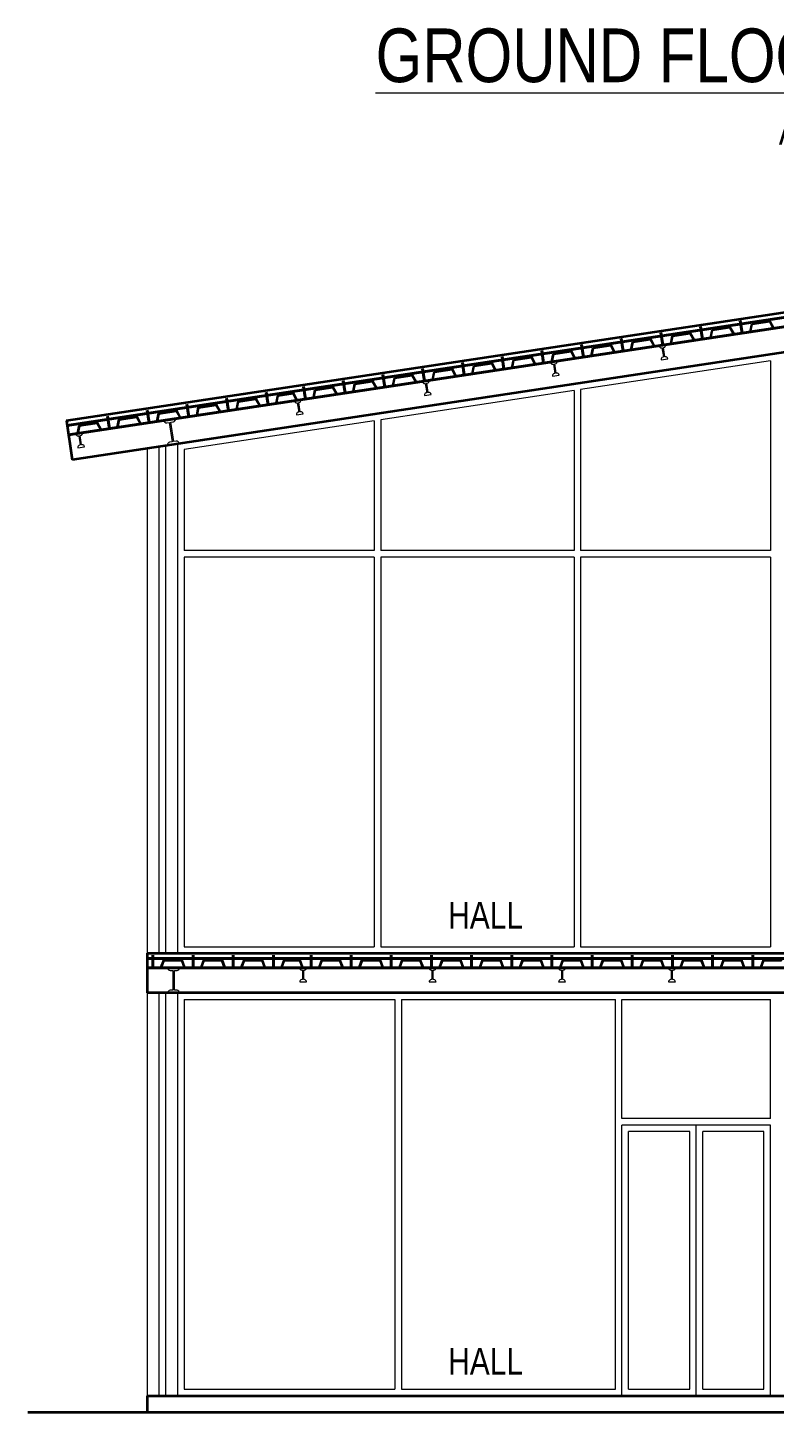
# Model space of a CAD drawing. Header units: millimetres. Extents: x 19543921 to 20171754, y -3528062 to -3222959.
# Drawn here: x 20142121 to 20147774, y -3523367 to -3512885 of the extents above; entities that cross this region are included whole.
import ezdxf

# ---------------------------------------------------------------- set-up
doc = ezdxf.new("R2010")
doc.units = ezdxf.units.MM
doc.header["$MEASUREMENT"] = 0
for name, color, linetype, lineweight in [('hatch LOW', 8, 'Continuous', 5), ('plate', 8, 'Continuous', 30), ('S-Trench', 47, 'Continuous', 40), ('SLAB SECTION', 253, 'Continuous', 40), ('steel post', 6, 'Continuous', 20), ('text', 142, 'Continuous', 9), ('wall', 1, 'Continuous', 35), ('Windows', 4, 'Continuous', 13)]:
    doc.layers.add(name, color=color, linetype=linetype, lineweight=lineweight)
doc.layers.add('SectionCutEdges', color=7, linetype='Continuous')
doc.styles.add('DIM', font='arial.ttf', dxfattribs={"width": 0.8, "height": 45})

msp = doc.modelspace()

# ---------------------------------------------------------------- linework, layer by layer
at = {"layer": 'hatch LOW', "linetype": 'Continuous', "ltscale": 1000}
for p, q in [((20147745.4, -3515407.8), (20146307.1, -3515624.9)), ((20147745.4, -3515407.8), (20147745.4, -3516842)), ((20146257.1, -3515632.4), (20144793.8, -3515853.2)), ((20146257.1, -3515632.4), (20146257.1, -3516842)), ((20146307.1, -3515624.9), (20146307.1, -3516842)), ((20144743.8, -3515860.8), (20143305.5, -3516077.8)), ((20144743.8, -3515860.8), (20144743.8, -3516842)), ((20144793.8, -3515853.2), (20144793.8, -3516842)), ((20143305.5, -3516077.8), (20143305.5, -3516842)), ((20144743.8, -3516842), (20143305.5, -3516842)), ((20146257.1, -3516842), (20144793.8, -3516842)), ((20147745.4, -3516842), (20146307.1, -3516842)), ((20144743.8, -3516892), (20143305.5, -3516892)), ((20143305.5, -3516892), (20143305.5, -3519842)), ((20144743.8, -3516892), (20144743.8, -3519842)), ((20146257.1, -3516892), (20144793.8, -3516892)), ((20144793.8, -3516892), (20144793.8, -3519842)), ((20146257.1, -3516892), (20146257.1, -3519842)), ((20147745.4, -3516892), (20146307.1, -3516892)), ((20146307.1, -3516892), (20146307.1, -3519842)), ((20147745.4, -3516892), (20147745.4, -3519842)), ((20143305.5, -3519842), (20144743.8, -3519842)), ((20144793.8, -3519842), (20146257.1, -3519842)), ((20146307.1, -3519842), (20147745.4, -3519842)), ((20143305.5, -3520242), (20143305.5, -3523192)), ((20143305.5, -3520242), (20144900.3, -3520242)), ((20144900.3, -3520242), (20144900.3, -3523192)), ((20144950.3, -3520242), (20144950.3, -3523192)), ((20144950.3, -3520242), (20146570.2, -3520242)), ((20146570.2, -3523192), (20146570.2, -3520242)), ((20146620.2, -3521142), (20146620.2, -3520242)), ((20146620.2, -3520242), (20147745.4, -3520242)), ((20147745.4, -3521142), (20147745.4, -3520242)), ((20147745.4, -3521142), (20146620.2, -3521142)), ((20147745.4, -3521192), (20146620.2, -3521192)), ((20146620.2, -3523242), (20146620.2, -3521192)), ((20146670.2, -3523192), (20146670.2, -3521242)), ((20147132.8, -3521242), (20146670.2, -3521242)), ((20147132.8, -3523192), (20147132.8, -3521242)), ((20147182.8, -3523242), (20147182.8, -3521192)), ((20147695.4, -3521242), (20147232.8, -3521242)), ((20147232.8, -3523192), (20147232.8, -3521242)), ((20147695.4, -3523192), (20147695.4, -3521242)), ((20147745.4, -3523242), (20147745.4, -3521192)), ((20143305.5, -3523192), (20144900.3, -3523192)), ((20144950.3, -3523192), (20146570.2, -3523192)), ((20146670.2, -3523192), (20147132.8, -3523192)), ((20147232.8, -3523192), (20147695.4, -3523192))]:
    msp.add_line(p, q, dxfattribs=at)
at = {"layer": 'plate', "lineweight": 25, "ltscale": 0.125}
for p, q in [((20147293.4, -3515233), (20147305.6, -3515175.3)), ((20147305.6, -3515175.3), (20147437.9, -3515155.3)), ((20147466.5, -3515206.9), (20147437.9, -3515155.3)), ((20147594.1, -3515187.6), (20147606.2, -3515129.9)), ((20147606.2, -3515129.9), (20147738.5, -3515109.9)), ((20147767.2, -3515161.5), (20147738.5, -3515109.9)), ((20147767.2, -3515161.5), (20147894.7, -3515142.3)), ((20146692.1, -3515323.7), (20146704.3, -3515266)), ((20146704.3, -3515266), (20146836.6, -3515246)), ((20146865.2, -3515297.6), (20146836.6, -3515246)), ((20146865.2, -3515297.6), (20146992.8, -3515278.4)), ((20146992.8, -3515278.4), (20147004.9, -3515220.6)), ((20147004.9, -3515220.6), (20147137.2, -3515200.7)), ((20147165.9, -3515252.3), (20147137.2, -3515200.7)), ((20147165.9, -3515252.3), (20147293.4, -3515233)), ((20147466.5, -3515206.9), (20147594.1, -3515187.6)), ((20145802.4, -3515402.1), (20145934.7, -3515382.1)), ((20145963.3, -3515433.7), (20145934.7, -3515382.1)), ((20146090.9, -3515414.5), (20146103, -3515356.7)), ((20146103, -3515356.7), (20146235.3, -3515336.8)), ((20146264, -3515388.4), (20146235.3, -3515336.8)), ((20146264, -3515388.4), (20146391.5, -3515369.1)), ((20146391.5, -3515369.1), (20146403.7, -3515311.4)), ((20146403.7, -3515311.4), (20146536, -3515291.4)), ((20146564.6, -3515343), (20146536, -3515291.4)), ((20146564.6, -3515343), (20146692.1, -3515323.7)), ((20145189, -3515550.6), (20145201.1, -3515492.8)), ((20145201.1, -3515492.8), (20145333.4, -3515472.9)), ((20145362.1, -3515524.5), (20145333.4, -3515472.9)), ((20145489.6, -3515505.2), (20145501.7, -3515447.5)), ((20145501.7, -3515447.5), (20145634, -3515427.5)), ((20145662.7, -3515479.1), (20145634, -3515427.5)), ((20145662.7, -3515479.1), (20145790.2, -3515459.9)), ((20145790.2, -3515459.9), (20145802.4, -3515402.1)), ((20145963.3, -3515433.7), (20146090.9, -3515414.5)), ((20144587.7, -3515641.3), (20144599.8, -3515583.6)), ((20144599.8, -3515583.6), (20144732.1, -3515563.6)), ((20144760.8, -3515615.2), (20144732.1, -3515563.6)), ((20144760.8, -3515615.2), (20144888.3, -3515596)), ((20144888.3, -3515596), (20144900.5, -3515538.2)), ((20144900.5, -3515538.2), (20145032.8, -3515518.3)), ((20145061.4, -3515569.8), (20145032.8, -3515518.3)), ((20145061.4, -3515569.8), (20145189, -3515550.6)), ((20145362.1, -3515524.5), (20145489.6, -3515505.2)), ((20143716.6, -3515716.9), (20143848.9, -3515696.9)), ((20143877.6, -3515748.5), (20143848.9, -3515696.9)), ((20144005.1, -3515729.2), (20144017.3, -3515671.5)), ((20144017.3, -3515671.5), (20144130.9, -3515654.4)), ((20144159.5, -3515705.9), (20144130.9, -3515654.4)), ((20144159.5, -3515705.9), (20144287.1, -3515686.7)), ((20144287.1, -3515686.7), (20144299.2, -3515629)), ((20144299.2, -3515629), (20144431.5, -3515609)), ((20144460.2, -3515660.6), (20144431.5, -3515609)), ((20144460.2, -3515660.6), (20144587.7, -3515641.3)), ((20143103.2, -3515865.4), (20143115.4, -3515807.6)), ((20143112.5, -3515808), (20143247.7, -3515787.6)), ((20143276.3, -3515839.2), (20143247.7, -3515787.6)), ((20143403.9, -3515820), (20143416, -3515762.2)), ((20143416, -3515762.2), (20143548.3, -3515742.3)), ((20143577, -3515793.9), (20143548.3, -3515742.3)), ((20143577, -3515793.9), (20143704.5, -3515774.6)), ((20143704.5, -3515774.6), (20143716.6, -3515716.9)), ((20143877.6, -3515748.5), (20144005.1, -3515729.2)), ((20142429.9, -3515967), (20143103.2, -3515865.4)), ((20142502.1, -3515956.1), (20142514.2, -3515898.3)), ((20142511.3, -3515898.8), (20142646.5, -3515878.4)), ((20142675.2, -3515930), (20142646.5, -3515878.4)), ((20142802.7, -3515910.7), (20142814.9, -3515853)), ((20142812, -3515853.4), (20142947.2, -3515833)), ((20142975.8, -3515884.6), (20142947.2, -3515833)), ((20143276.3, -3515839.2), (20143403.9, -3515820)), ((20143025.5, -3520001.7), (20143132.8, -3520001.7)), ((20143132.8, -3520001.7), (20143153.4, -3519946.4)), ((20143150.5, -3519946.4), (20143287.2, -3519946.4)), ((20143307.9, -3520001.7), (20143287.2, -3519946.4)), ((20143307.9, -3520001.7), (20143436.9, -3520001.7)), ((20143436.9, -3520001.7), (20143457.5, -3519946.4)), ((20143457.5, -3519946.4), (20143591.3, -3519946.4)), ((20143611.9, -3520001.7), (20143591.3, -3519946.4)), ((20143611.9, -3520001.7), (20143740.9, -3520001.7)), ((20143740.9, -3520001.7), (20143761.5, -3519946.4)), ((20143761.5, -3519946.4), (20143895.3, -3519946.4)), ((20143916, -3520001.7), (20143895.3, -3519946.4)), ((20143916, -3520001.7), (20144044.9, -3520001.7)), ((20144044.9, -3520001.7), (20144065.6, -3519946.4)), ((20144065.6, -3519946.4), (20144180.4, -3519946.4)), ((20144201.1, -3520001.7), (20144180.4, -3519946.4)), ((20144201.1, -3520001.7), (20144330.1, -3520001.7)), ((20144330.1, -3520001.7), (20144350.7, -3519946.4)), ((20144350.7, -3519946.4), (20144484.5, -3519946.4)), ((20144505.1, -3520001.7), (20144484.5, -3519946.4)), ((20144505.1, -3520001.7), (20144634.1, -3520001.7)), ((20144634.1, -3520001.7), (20144654.7, -3519946.4)), ((20144654.7, -3519946.4), (20144788.5, -3519946.4)), ((20144809.2, -3520001.7), (20144788.5, -3519946.4)), ((20144809.2, -3520001.7), (20144938.1, -3520001.7)), ((20144938.1, -3520001.7), (20144958.8, -3519946.4)), ((20144958.8, -3519946.4), (20145092.6, -3519946.4)), ((20145113.2, -3520001.7), (20145092.6, -3519946.4)), ((20145113.2, -3520001.7), (20145242.2, -3520001.7)), ((20145242.2, -3520001.7), (20145262.8, -3519946.4)), ((20145262.8, -3519946.4), (20145396.6, -3519946.4)), ((20145417.2, -3520001.7), (20145396.6, -3519946.4)), ((20145417.2, -3520001.7), (20145546.2, -3520001.7)), ((20145546.2, -3520001.7), (20145566.8, -3519946.4)), ((20145566.8, -3519946.4), (20145700.6, -3519946.4)), ((20145721.3, -3520001.7), (20145700.6, -3519946.4)), ((20145721.3, -3520001.7), (20145850.3, -3520001.7)), ((20145850.3, -3520001.7), (20145870.9, -3519946.4)), ((20145870.9, -3519946.4), (20146004.7, -3519946.4)), ((20146025.3, -3520001.7), (20146004.7, -3519946.4)), ((20146025.3, -3520001.7), (20146154.3, -3520001.7)), ((20146154.3, -3520001.7), (20146174.9, -3519946.4)), ((20146174.9, -3519946.4), (20146308.7, -3519946.4)), ((20146329.4, -3520001.7), (20146308.7, -3519946.4)), ((20146329.4, -3520001.7), (20146458.3, -3520001.7)), ((20146458.3, -3520001.7), (20146479, -3519946.4)), ((20146479, -3519946.4), (20146612.8, -3519946.4)), ((20146633.4, -3520001.7), (20146612.8, -3519946.4)), ((20146633.4, -3520001.7), (20146762.4, -3520001.7)), ((20146762.4, -3520001.7), (20146783, -3519946.4)), ((20146783, -3519946.4), (20146916.8, -3519946.4)), ((20146937.4, -3520001.7), (20146916.8, -3519946.4)), ((20146937.4, -3520001.7), (20147066.4, -3520001.7)), ((20147066.4, -3520001.7), (20147087, -3519946.4)), ((20147087, -3519946.4), (20147220.8, -3519946.4)), ((20147241.5, -3520001.7), (20147220.8, -3519946.4)), ((20147241.5, -3520001.7), (20147370.5, -3520001.7)), ((20147370.5, -3520001.7), (20147391.1, -3519946.4)), ((20147391.1, -3519946.4), (20147524.9, -3519946.4)), ((20147545.5, -3520001.7), (20147524.9, -3519946.4)), ((20147545.5, -3520001.7), (20147674.5, -3520001.7)), ((20147674.5, -3520001.7), (20147695.1, -3519946.4)), ((20147695.1, -3519946.4), (20147828.9, -3519946.4))]:
    msp.add_line(p, q, dxfattribs=at)
at = {"layer": 'S-Trench', "color": 3}
for p, q in [((20142419.4, -3515896.8), (20148516.4, -3514976.7)), ((20142429.9, -3515967), (20148527, -3515046.9)), ((20143025.5, -3519930.7), (20152395.5, -3519930.7)), ((20143025.5, -3520001.7), (20152395.5, -3520001.7))]:
    msp.add_line(p, q, dxfattribs=at)
at = {"layer": 'S-Trench'}
for p, q in [((20147229.6, -3515242.6), (20147215.2, -3515146.9)), ((20147530.3, -3515197.3), (20147515.8, -3515101.5)), ((20146327.7, -3515378.7), (20146313.3, -3515283)), ((20146628.4, -3515333.4), (20146613.9, -3515237.6)), ((20146929, -3515288), (20146914.6, -3515192.3)), ((20145726.5, -3515469.5), (20145712, -3515373.8)), ((20146027.1, -3515424.1), (20146012.7, -3515328.4)), ((20145125.2, -3515560.2), (20145110.7, -3515464.5)), ((20145425.8, -3515514.8), (20145411.4, -3515419.1)), ((20144523.9, -3515651), (20144509.5, -3515555.2)), ((20144824.6, -3515605.6), (20144810.1, -3515509.9)), ((20143640.7, -3515784.2), (20143626.3, -3515688.5)), ((20143941.4, -3515738.9), (20143926.9, -3515643.1)), ((20144223.3, -3515696.3), (20144208.8, -3515600.6)), ((20143039.5, -3515875), (20143025, -3515779.3)), ((20143340.1, -3515829.6), (20143325.6, -3515733.9)), ((20142738.8, -3515920.3), (20142724.4, -3515824.6)), ((20143068.3, -3520001.7), (20143068.3, -3519904.9)), ((20143372.4, -3520001.7), (20143372.4, -3519904.9)), ((20143676.4, -3520001.7), (20143676.4, -3519904.9)), ((20143980.4, -3520001.7), (20143980.4, -3519904.9)), ((20144265.6, -3520001.7), (20144265.6, -3519904.9)), ((20144569.6, -3520001.7), (20144569.6, -3519904.9)), ((20144873.6, -3520001.7), (20144873.6, -3519904.9)), ((20145177.7, -3520001.7), (20145177.7, -3519904.9)), ((20145481.7, -3520001.7), (20145481.7, -3519904.9)), ((20145785.8, -3520001.7), (20145785.8, -3519904.9)), ((20146089.8, -3520001.7), (20146089.8, -3519904.9)), ((20146393.8, -3520001.7), (20146393.8, -3519904.9)), ((20146697.9, -3520001.7), (20146697.9, -3519904.9)), ((20147001.9, -3520001.7), (20147001.9, -3519904.9)), ((20147306, -3520001.7), (20147306, -3519904.9)), ((20147610, -3520001.7), (20147610, -3519904.9))]:
    msp.add_line(p, q, dxfattribs=at)
at = {"layer": 'SectionCutEdges'}
msp.add_line((20142432.2, -3515986.3), (20142413.6, -3515862.7), dxfattribs=at)
at = {"layer": 'SLAB SECTION', "lineweight": 25, "ltscale": 0.125}
for p, q in [((20147289.7, -3515229.1), (20147301.9, -3515171.4)), ((20147301.9, -3515171.4), (20147440.2, -3515150.5)), ((20147468.9, -3515202.1), (20147440.2, -3515150.5)), ((20147590.4, -3515183.7), (20147602.5, -3515126)), ((20147602.5, -3515126), (20147740.9, -3515105.1)), ((20147769.5, -3515156.7), (20147740.9, -3515105.1)), ((20147769.5, -3515156.7), (20147891, -3515138.4)), ((20146688.4, -3515319.8), (20146700.6, -3515262.1)), ((20146700.6, -3515262.1), (20146839, -3515241.2)), ((20146867.6, -3515292.8), (20146839, -3515241.2)), ((20146867.6, -3515292.8), (20146989.1, -3515274.5)), ((20146989.1, -3515274.5), (20147001.2, -3515216.7)), ((20147001.2, -3515216.7), (20147139.6, -3515195.8)), ((20147168.3, -3515247.4), (20147139.6, -3515195.8)), ((20147168.3, -3515247.4), (20147289.7, -3515229.1)), ((20147468.9, -3515202.1), (20147590.4, -3515183.7)), ((20145798.7, -3515398.2), (20145937.1, -3515377.3)), ((20145965.7, -3515428.9), (20145937.1, -3515377.3)), ((20146087.2, -3515410.6), (20146099.3, -3515352.8)), ((20146099.3, -3515352.8), (20146237.7, -3515331.9)), ((20146266.3, -3515383.5), (20146237.7, -3515331.9)), ((20146266.3, -3515383.5), (20146387.8, -3515365.2)), ((20146387.8, -3515365.2), (20146400, -3515307.5)), ((20146400, -3515307.5), (20146538.3, -3515286.6)), ((20146567, -3515338.2), (20146538.3, -3515286.6)), ((20146567, -3515338.2), (20146688.4, -3515319.8)), ((20145185.3, -3515546.7), (20145197.4, -3515488.9)), ((20145197.4, -3515488.9), (20145335.8, -3515468.1)), ((20145364.4, -3515519.6), (20145335.8, -3515468.1)), ((20145485.9, -3515501.3), (20145498.1, -3515443.6)), ((20145498.1, -3515443.6), (20145636.4, -3515422.7)), ((20145665.1, -3515474.3), (20145636.4, -3515422.7)), ((20145665.1, -3515474.3), (20145786.5, -3515455.9)), ((20145786.5, -3515455.9), (20145798.7, -3515398.2)), ((20145965.7, -3515428.9), (20146087.2, -3515410.6)), ((20144584, -3515637.4), (20144596.1, -3515579.7)), ((20144596.1, -3515579.7), (20144734.5, -3515558.8)), ((20144763.2, -3515610.4), (20144734.5, -3515558.8)), ((20144763.2, -3515610.4), (20144884.6, -3515592)), ((20144884.6, -3515592), (20144896.8, -3515534.3)), ((20144896.8, -3515534.3), (20145035.2, -3515513.4)), ((20145063.8, -3515565), (20145035.2, -3515513.4)), ((20145063.8, -3515565), (20145185.3, -3515546.7)), ((20145364.4, -3515519.6), (20145485.9, -3515501.3)), ((20143712.9, -3515713), (20143851.3, -3515692.1)), ((20143880, -3515743.7), (20143851.3, -3515692.1)), ((20144001.4, -3515725.3), (20144013.6, -3515667.6)), ((20144013.6, -3515667.6), (20144133.2, -3515649.5)), ((20144161.9, -3515701.1), (20144133.2, -3515649.5)), ((20144161.9, -3515701.1), (20144283.4, -3515682.8)), ((20144283.4, -3515682.8), (20144295.5, -3515625)), ((20144295.5, -3515625), (20144433.9, -3515604.2)), ((20144462.5, -3515655.7), (20144433.9, -3515604.2)), ((20144462.5, -3515655.7), (20144584, -3515637.4)), ((20143099.5, -3515861.4), (20143111.7, -3515803.7)), ((20143111.8, -3515803.7), (20143250, -3515782.8)), ((20143278.7, -3515834.4), (20143250, -3515782.8)), ((20143400.2, -3515816.1), (20143412.3, -3515758.3)), ((20143412.3, -3515758.3), (20143550.7, -3515737.4)), ((20143579.3, -3515789), (20143550.7, -3515737.4)), ((20143579.3, -3515789), (20143700.8, -3515770.7)), ((20143700.8, -3515770.7), (20143712.9, -3515713)), ((20143880, -3515743.7), (20144001.4, -3515725.3)), ((20142498.4, -3515952.2), (20142510.5, -3515894.4)), ((20142510.7, -3515894.4), (20142648.9, -3515873.5)), ((20142677.6, -3515925.1), (20142648.9, -3515873.5)), ((20142677.6, -3515925.1), (20142799, -3515906.8)), ((20142799, -3515906.8), (20142811.2, -3515849)), ((20142811.3, -3515849), (20142949.5, -3515828.2)), ((20142978.2, -3515879.8), (20142949.5, -3515828.2)), ((20142978.2, -3515879.8), (20143099.5, -3515861.4)), ((20143278.7, -3515834.4), (20143400.2, -3515816.1)), ((20142429.3, -3515962.6), (20142498.4, -3515952.2)), ((20143025.5, -3519997.3), (20143129.7, -3519997.3)), ((20143129.7, -3519997.3), (20143150.4, -3519942)), ((20143150.5, -3519942), (20143290.3, -3519942)), ((20143310.9, -3519997.3), (20143290.3, -3519942)), ((20143310.9, -3519997.3), (20143433.8, -3519997.3)), ((20143433.8, -3519997.3), (20143454.4, -3519942)), ((20143454.4, -3519942), (20143594.4, -3519942)), ((20143615, -3519997.3), (20143594.4, -3519942)), ((20143615, -3519997.3), (20143737.8, -3519997.3)), ((20143737.8, -3519997.3), (20143758.5, -3519942)), ((20143758.5, -3519942), (20143898.4, -3519942)), ((20143919, -3519997.3), (20143898.4, -3519942)), ((20143919, -3519997.3), (20144041.9, -3519997.3)), ((20144041.9, -3519997.3), (20144062.5, -3519942)), ((20144062.5, -3519942), (20144183.5, -3519942)), ((20144204.1, -3519997.3), (20144183.5, -3519942)), ((20144204.1, -3519997.3), (20144327, -3519997.3)), ((20144327, -3519997.3), (20144347.6, -3519942)), ((20144347.6, -3519942), (20144487.6, -3519942)), ((20144508.2, -3519997.3), (20144487.6, -3519942)), ((20144508.2, -3519997.3), (20144631, -3519997.3)), ((20144631, -3519997.3), (20144651.7, -3519942)), ((20144651.7, -3519942), (20144791.6, -3519942)), ((20144812.2, -3519997.3), (20144791.6, -3519942)), ((20144812.2, -3519997.3), (20144935.1, -3519997.3)), ((20144935.1, -3519997.3), (20144955.7, -3519942)), ((20144955.7, -3519942), (20145095.6, -3519942)), ((20145116.3, -3519997.3), (20145095.6, -3519942)), ((20145116.3, -3519997.3), (20145239.1, -3519997.3)), ((20145239.1, -3519997.3), (20145259.7, -3519942)), ((20145259.7, -3519942), (20145399.7, -3519942)), ((20145420.3, -3519997.3), (20145399.7, -3519942)), ((20145420.3, -3519997.3), (20145543.1, -3519997.3)), ((20145543.1, -3519997.3), (20145563.8, -3519942)), ((20145563.8, -3519942), (20145703.7, -3519942)), ((20145724.3, -3519997.3), (20145703.7, -3519942)), ((20145724.3, -3519997.3), (20145847.2, -3519997.3)), ((20145847.2, -3519997.3), (20145867.8, -3519942)), ((20145867.8, -3519942), (20146007.8, -3519942)), ((20146028.4, -3519997.3), (20146007.8, -3519942)), ((20146028.4, -3519997.3), (20146151.2, -3519997.3)), ((20146151.2, -3519997.3), (20146171.9, -3519942)), ((20146171.9, -3519942), (20146311.8, -3519942)), ((20146332.4, -3519997.3), (20146311.8, -3519942)), ((20146332.4, -3519997.3), (20146455.3, -3519997.3)), ((20146455.3, -3519997.3), (20146475.9, -3519942)), ((20146475.9, -3519942), (20146615.8, -3519942)), ((20146636.5, -3519997.3), (20146615.8, -3519942)), ((20146636.5, -3519997.3), (20146759.3, -3519997.3)), ((20146759.3, -3519997.3), (20146779.9, -3519942)), ((20146779.9, -3519942), (20146919.9, -3519942)), ((20146940.5, -3519997.3), (20146919.9, -3519942)), ((20146940.5, -3519997.3), (20147063.3, -3519997.3)), ((20147063.3, -3519997.3), (20147084, -3519942)), ((20147084, -3519942), (20147223.9, -3519942)), ((20147244.5, -3519997.3), (20147223.9, -3519942)), ((20147244.5, -3519997.3), (20147367.4, -3519997.3)), ((20147367.4, -3519997.3), (20147388, -3519942)), ((20147388, -3519942), (20147528, -3519942)), ((20147548.6, -3519997.3), (20147528, -3519942)), ((20147548.6, -3519997.3), (20147671.4, -3519997.3)), ((20147671.4, -3519997.3), (20147692.1, -3519942)), ((20147692.1, -3519942), (20147832, -3519942))]:
    msp.add_line(p, q, dxfattribs=at)
at = {"layer": 'steel post', "ltscale": 0.125}
for p, q in [((20146128.1, -3515297.9), (20146071.7, -3515306.4)), ((20143238.8, -3515844.9), (20143151.2, -3515858.1)), ((20143173, -3515876.3), (20143192.2, -3515873.5)), ((20143192.2, -3515873.5), (20143214.2, -3516019.5)), ((20143204.2, -3515871.6), (20143223.3, -3515868.8)), ((20143226.2, -3516017.7), (20143204.2, -3515871.6)), ((20143245.3, -3516014.8), (20143226.2, -3516017.7)), ((20143179.6, -3516046.3), (20143267.2, -3516033.1)), ((20143214.2, -3516019.5), (20143195.1, -3516022.4)), ((20143269.9, -3520001.7), (20143181.3, -3520001.7)), ((20143200.2, -3520023), (20143219.5, -3520023)), ((20143219.5, -3520023), (20143219.5, -3520170.7)), ((20143231.7, -3520170.7), (20143231.7, -3520023)), ((20143231.7, -3520023), (20143251, -3520023)), ((20143181.3, -3520192), (20143269.9, -3520192)), ((20143219.5, -3520170.7), (20143200.2, -3520170.7)), ((20143251, -3520170.7), (20143231.7, -3520170.7))]:
    msp.add_line(p, q, dxfattribs=at)
for points in [[(20146951.1, -3515284.7), (20146899.8, -3515292.4, 0.3869206), (20146918.6, -3515308.1), (20146923, -3515307.4), (20146933.5, -3515377.4), (20146929.1, -3515378, 0.3869206), (20146915.8, -3515398.5), (20146967.1, -3515390.8, 0.3869206), (20146948.3, -3515375.1), (20146943.9, -3515375.8), (20146933.3, -3515305.9), (20146937.7, -3515305.2, 0.3869206)], [(20146128.5, -3515408.8), (20146077.2, -3515416.5, 0.3869206), (20146096, -3515432.2), (20146100.4, -3515431.6), (20146111, -3515501.5), (20146106.6, -3515502.2, 0.3869206), (20146093.2, -3515522.7), (20146144.5, -3515514.9, 0.3869206), (20146125.7, -3515499.3), (20146121.3, -3515499.9), (20146110.8, -3515430), (20146115.2, -3515429.3, 0.3869206)], [(20145159.2, -3515555.1), (20145107.9, -3515562.8, 0.3869206), (20145126.7, -3515578.5), (20145131.1, -3515577.8), (20145141.7, -3515647.8), (20145137.3, -3515648.4, 0.3869206), (20145123.9, -3515668.9), (20145175.2, -3515661.2, 0.3869206), (20145156.4, -3515645.5), (20145152, -3515646.2), (20145141.5, -3515576.3), (20145145.9, -3515575.6, 0.3869206)], [(20144189.9, -3515701.4), (20144138.6, -3515709.1, 0.3869206), (20144157.4, -3515724.8), (20144161.8, -3515724.1), (20144172.4, -3515794), (20144168, -3515794.7, 0.3869206), (20144154.6, -3515815.2), (20144205.9, -3515807.5, 0.3869206), (20144187.1, -3515791.8), (20144182.7, -3515792.5), (20144172.2, -3515722.5), (20144176.6, -3515721.9, 0.3869206)], [(20142534.8, -3515951), (20142483.5, -3515958.7, 0.3869206), (20142502.3, -3515974.4), (20142506.7, -3515973.8), (20142517.2, -3516043.7), (20142512.8, -3516044.4, 0.3869206), (20142499.5, -3516064.9), (20142550.8, -3516057.1, 0.3869206), (20142532, -3516041.5), (20142527.6, -3516042.1), (20142517, -3515972.2), (20142521.4, -3515971.5, 0.3869206)], [(20144231.8, -3520001.7), (20144180, -3520001.7, 0.3869206), (20144196.2, -3520020), (20144200.7, -3520020), (20144200.7, -3520090.7), (20144196.2, -3520090.7, 0.3869206), (20144180, -3520109), (20144231.8, -3520109, 0.3869206), (20144215.6, -3520090.7), (20144211.1, -3520090.7), (20144211.1, -3520020), (20144215.6, -3520020, 0.3869206)], [(20145212.1, -3520001.7), (20145160.2, -3520001.7, 0.3869206), (20145176.5, -3520020), (20145180.9, -3520020), (20145180.9, -3520090.7), (20145176.5, -3520090.7, 0.3869206), (20145160.2, -3520109), (20145212.1, -3520109, 0.3869206), (20145195.8, -3520090.7), (20145191.4, -3520090.7), (20145191.4, -3520020), (20145195.8, -3520020, 0.3869206)], [(20146192.4, -3520001.7), (20146140.5, -3520001.7, 0.3869206), (20146156.7, -3520020), (20146161.2, -3520020), (20146161.2, -3520090.7), (20146156.7, -3520090.7, 0.3869206), (20146140.5, -3520109), (20146192.4, -3520109, 0.3869206), (20146176.1, -3520090.7), (20146171.7, -3520090.7), (20146171.7, -3520020), (20146176.1, -3520020, 0.3869206)], [(20147024.2, -3520001.7), (20146972.3, -3520001.7, 0.3869206), (20146988.6, -3520020), (20146993.1, -3520020), (20146993.1, -3520090.7), (20146988.6, -3520090.7, 0.3869206), (20146972.3, -3520109), (20147024.2, -3520109, 0.3869206), (20147008, -3520090.7), (20147003.5, -3520090.7), (20147003.5, -3520020), (20147008, -3520020, 0.3869206)]]:
    msp.add_lwpolyline(points, format="xyb", close=True, dxfattribs=at)
for centre, start, end in [((20143172.1, -3515855.2), 187.89038, 272.50031), ((20143217.9, -3515848.3), 284.66322, 9.27315), ((20143246.3, -3516036), 7.89038, 92.50031), ((20143200.4, -3516042.9), 104.66322, 189.27315), ((20143202.4, -3520001.9), 179.30862, 263.91855), ((20143248.8, -3520001.9), 276.08145, 0.69138), ((20143202.4, -3520191.7), 96.08145, 180.69138), ((20143248.8, -3520191.7), 359.30862, 83.91855)]:
    msp.add_arc(centre, 21.1, start, end, dxfattribs=at)
at = {"layer": 'wall', "linetype": 'Continuous', "ltscale": 1000}
for p, q in [((20142413.6, -3515858.5), (20148510.6, -3514938.4)), ((20148555.4, -3515235), (20142458.3, -3516155.1)), ((20142413.6, -3515858.5), (20142458.3, -3516155.1)), ((20143025.5, -3519892), (20152395.5, -3519892)), ((20143025.5, -3519892), (20143025.5, -3520192)), ((20152395.6, -3520192), (20143025.5, -3520192)), ((20143025.5, -3523242), (20152395.5, -3523242)), ((20143025.5, -3523242), (20143025.5, -3523367)), ((20142120.5, -3523367), (20154783.1, -3523367))]:
    msp.add_line(p, q, dxfattribs=at)
at = {"layer": 'Windows', "linetype": 'Continuous', "ltscale": 1000}
for p, q in [((20143025.5, -3516069.5), (20143025.5, -3519892)), ((20143255.5, -3516034.8), (20143255.5, -3519892)), ((20143025.5, -3520192), (20143025.5, -3523242)), ((20143255.5, -3520192), (20143255.5, -3523242))]:
    msp.add_line(p, q, dxfattribs=at)
at = {"layer": 'Windows', "ltscale": 1000}
for p, q in [((20143115.5, -3519892), (20143115.5, -3516048.4)), ((20143165.5, -3519892), (20143165.5, -3516048.4)), ((20143115.5, -3523242), (20143115.5, -3520192)), ((20143165.5, -3523242), (20143165.5, -3520192))]:
    msp.add_line(p, q, dxfattribs=at)

# ---------------------------------------------------------------- texts
at = {"layer": 'text', "ltscale": 7, "style": 'DIM'}
for s, width, insert, char_height, attachment_point in [('{\\LGROUND FLOOR PLAN\\P\\H0.5x;\\lAREA: 46.47 Sq.m.}', 5741.858, (20149776.4, -3512890.6), 406.4, 3), ('\\pi1130.92348;HALL', 2803.64, (20144172.8, -3519502.7), 203.2, 1), ('\\pi1130.92348;HALL', 2803.64, (20144172.8, -3522879.8), 203.2, 1)]:
    msp.add_mtext_dynamic_manual_height_columns(s, width=width, gutter_width=40, heights=[0], dxfattribs=dict(at, insert=insert, char_height=char_height, attachment_point=attachment_point))

doc.saveas('drawing.dxf')
